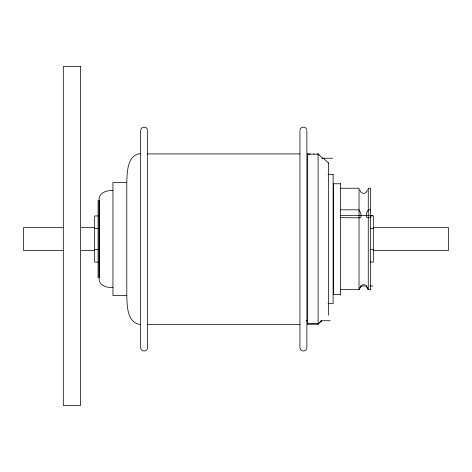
<?xml version="1.0" encoding="UTF-8"?>
<svg xmlns="http://www.w3.org/2000/svg" width="472" height="472" viewBox="0 0 472 472"><rect width="100%" height="100%" fill="white"/><g stroke="black" fill="none" stroke-linecap="round" stroke-linejoin="round"><path stroke-width="0.71" d="M140.65 324.453C127.151 323.379 127.039 305.75 126.797 295.59L126.797 182.463C127.092 172.256 127.216 154.704 140.65 153.607M140.715 129.841C141.252 126.236 146.957 126.23 147.506 129.824M300.015 129.841C300.552 126.236 306.257 126.23 306.806 129.824M340.577 289.619L359.033 289.619L359.227 289.188M359.033 289.619L361.163 286.032M359.286 289.07L359.452 288.716M359.528 288.563L359.971 287.743M360.095 287.531L361.109 286.097M367.458 189.939C366.319 194.576 360.938 194.488 359.817 189.903M321.68 320.73L318.11 323.922L307.72 323.922M321.751 320.73L318.11 323.981L307.72 323.981M361.953 285.212L363.652 284.486L365.275 285.147M112.944 190.546C107.103 190.181 98.719 192.529 99.09 199.78L99.09 278.279C98.707 285.519 107.103 287.944 112.944 287.513M317.461 154.102L318.11 154.102L322.712 158.226M340.577 217.657L359.782 217.846L360.797 217.09L361.198 215.545L360.649 213.108L359.033 209.822L340.577 209.822M147.577 153.913L299.95 153.913M314.216 154.108L307.72 154.102L310.322 154.108M313.567 154.108L318.11 154.108L318.978 154.875M321.733 158.226L332.612 158.226M126.797 182.463L112.944 182.463L112.944 295.59L126.797 295.59M333.639 183.767L340.566 183.767M340.566 188.239L359.033 188.239L359.033 289.82M370.579 209.828C367.269 208.895 366.532 213.191 366.107 215.627C365.953 218.365 368.803 217.81 370.579 217.639M340.589 215.545L372.909 215.545M98.365 215.94L94.612 215.94L94.612 262.113L98.365 262.113M370.142 215.94L373.317 215.94L373.317 262.113L370.142 262.113M63.283 227.486L23.6 227.486L23.6 250.573L63.283 250.573M81.32 227.486L94.306 227.486M373.37 227.486L448.4 227.486L448.4 250.573L373.37 250.573M94.612 228.448L98.365 228.448M370.142 228.448L373.317 228.448M94.612 249.611L98.365 249.611M370.142 249.611L373.317 249.611M81.32 250.573L94.306 250.573M360.425 285.997L367.033 285.997M369.971 285.997L372.909 285.997M366.567 286.563L368.266 289.619L370.579 289.619M340.566 294.44L333.639 294.44L333.639 183.62M328.016 303.673L333.12 303.673L333.12 174.386M306.239 320.73L307.691 320.73M320.753 320.73L330.188 320.73M147.577 324.453L299.95 324.453M328.016 174.492L333.12 174.557M323.302 158.226L328.5 163.047M366.119 286.008L366.661 286.693M366.136 286.032L366.543 286.533M366.779 286.858L368.266 289.619M370.579 289.82L370.579 188.239L368.266 188.239L368.266 289.82M340.566 183.62L340.589 295.218M328.5 162.84L328.5 315.213M318.11 153.607L318.11 324.453M307.72 153.607L307.72 324.453M306.877 130.52L306.877 347.539A3.463 3.463 0 0 1 303.413 351.003A3.463 3.463 0 0 1 299.95 347.539L299.95 130.52M147.577 130.52L147.577 347.539A3.463 3.463 0 0 1 144.113 351.003A3.463 3.463 0 0 1 140.65 347.539L140.65 130.52M99.232 200.358L99.232 277.701M98.076 200.358L98.076 277.701M80.582 66.511L63.313 66.511L63.313 405.489L80.582 405.489L80.582 66.511"/></g></svg>
